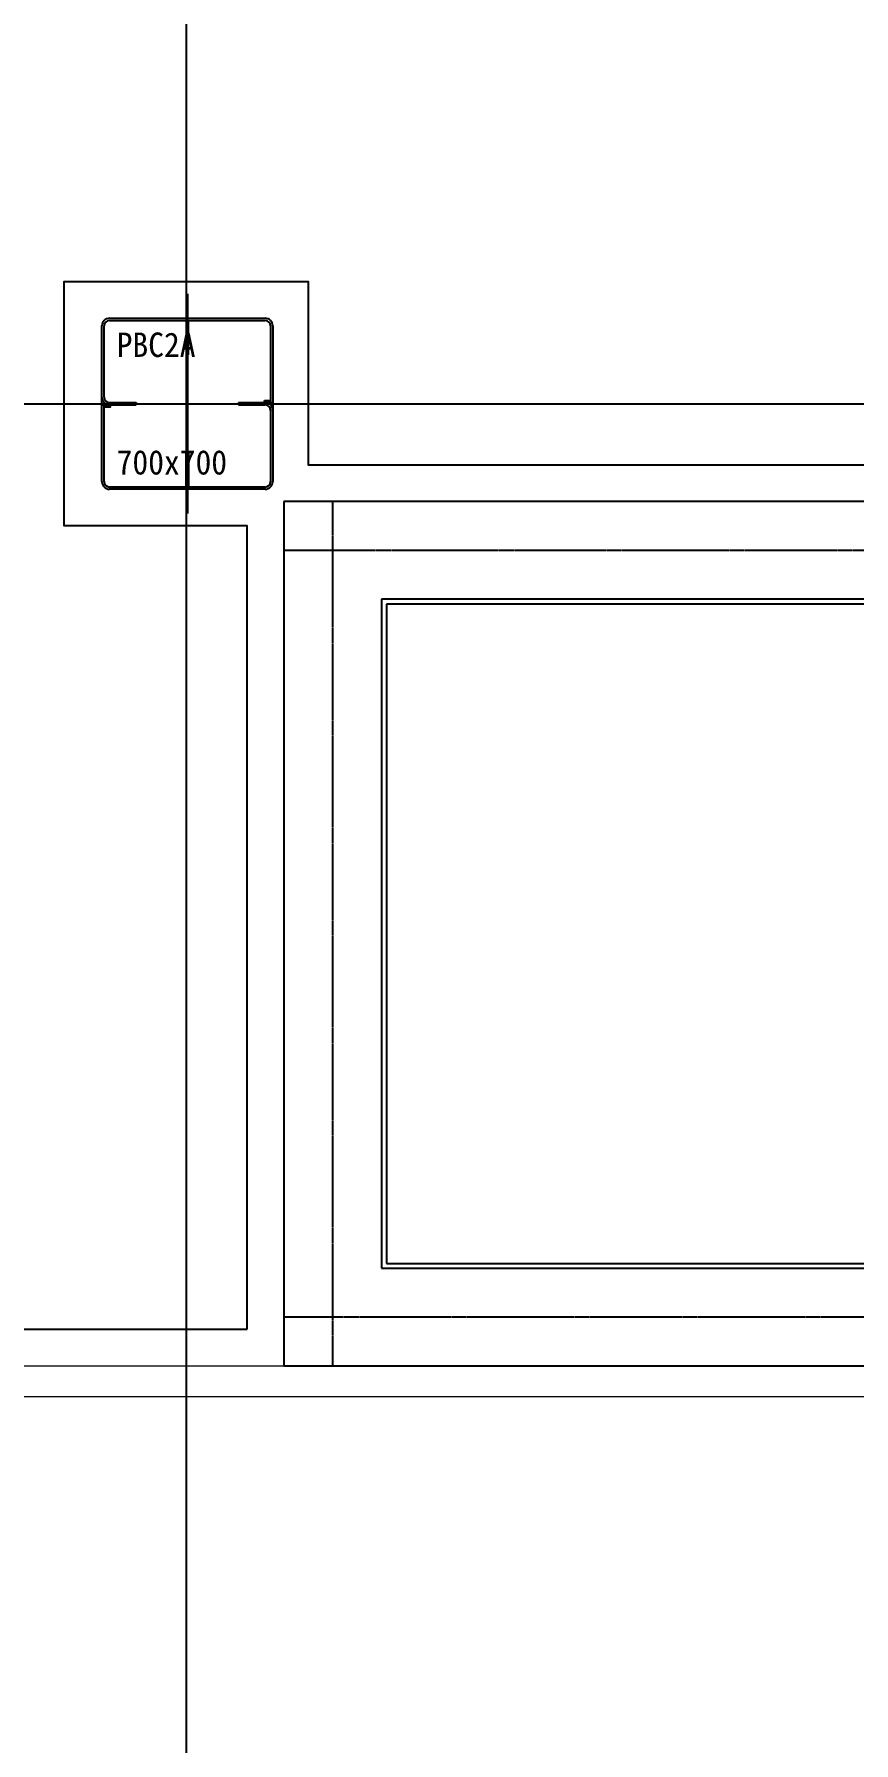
# Model space of a CAD drawing. Extents: x 152195838 to 160350639, y 364657247 to 370318102.
# Drawn here: x 157658324 to 157661682, y 365054548 to 365061545 of the extents above; entities that cross this region are included whole.
import ezdxf

# ---------------------------------------------------------------- set-up
doc = ezdxf.new("R2010")
doc.units = 0
doc.header["$MEASUREMENT"] = 0
doc.linetypes.add('CEN', pattern=[63, 60, -1, 1, -1])
doc.linetypes.add('DASHED', pattern=[0.75, 0.5, -0.25])
doc.layers.get('0').update_dxf_attribs({"linetype": 'CONTINUOUS'})
doc.layers.get('Defpoints').update_dxf_attribs({"linetype": 'CONTINUOUS'})
for name, color, linetype in [('-S-foundation txt', 3, 'CONTINUOUS'), ('4A.TEC CEN 보조1', 14, 'CEN'), ('4A.TEC 마감선 2', 5, 'CONTINUOUS'), ('4A.TEC 벽체 1', 2, 'CONTINUOUS'), ('4A.TEC 벽체 3', 4, 'CONTINUOUS'), ('4A.TEC 벽체 4', 7, 'CONTINUOUS'), ('P-BOX', 3, 'CONTINUOUS')]:
    doc.layers.add(name, color=color, linetype=linetype)
doc.layers.add('DEFPOINT', color=135, linetype='CONTINUOUS', plot=False)
doc.styles.add('돋움체', font='')
doc.styles.get('돋움체').set_extended_font_data('DotumChe')

# ---------------------------------------------------------------- blocks, each defined once
blk = doc.blocks.new('A$C111325cc')
at = {"layer": 'DEFPOINT'}
for p, q in [((215276.3, 244000), (215276.3, 0)), ((0, 163063.2), (324968.6, 163063.2))]:
    blk.add_line(p, q, dxfattribs=at)
blk = doc.blocks.new('PBC2A(B2F)')
at = {"layer": 'P-BOX'}
h = blk.add_hatch(color=3, dxfattribs=at)
h.dxf.hatch_style = 1
h.paths.add_polyline_path([(100, 477), (100, 445.5), (131.5, 445.5, -0.414214)])
h.paths.add_polyline_path([(800, 454.5), (768.5, 454.5, -0.414214), (800, 423)])
at = {"layer": 'Defpoints', "color": 1, "ltscale": 50}
for p, q in [((450, 900), (450, 0)), ((0, 450), (900, 450))]:
    blk.add_line(p, q, dxfattribs=at)
at = {"layer": 'P-BOX', "color": 3, "ltscale": 50}
for p, q in [((445.5, 791), (445.5, 651)), ((454.5, 651), (454.5, 791)), ((445.5, 651), (454.5, 651)), ((100, 445.5), (240, 445.5)), ((131.5, 454.5), (240, 454.5)), ((240, 454.5), (240, 445.5)), ((660, 454.5), (800, 454.5)), ((660, 454.5), (660, 445.5)), ((660, 445.5), (768.5, 445.5)), ((445.5, 109), (445.5, 249)), ((445.5, 249), (454.5, 249)), ((454.5, 249), (454.5, 109))]:
    blk.add_line(p, q, dxfattribs=at)
for points in [[(131.5, 800), (768.5, 800)], [(131.5, 791), (768.5, 791)], [(100, 131.5), (100, 768.5)], [(109, 477), (109, 768.5)], [(791, 768.5), (791, 454.5)], [(800, 768.5), (800, 131.5)], [(109, 131.5), (109, 445.5)], [(109, 445.5), (134, 445.5), (134, 436.5), (109, 436.5), (109, 445.5)], [(766, 463.5), (791, 463.5), (791, 454.5), (766, 454.5), (766, 463.5)], [(791, 423), (791, 131.5)], [(768.5, 109), (131.5, 109)], [(768.5, 100), (131.5, 100)]]:
    blk.add_lwpolyline(points, dxfattribs=at)
for centre, radius, start, end in [((131.5, 768.5), 31.5, 90, 180), ((131.5, 768.5), 22.5, 90, 180), ((768.5, 768.5), 31.5, 0, 90), ((768.5, 768.5), 22.5, 0, 90), ((131.5, 477), 31.5, 180, 270), ((131.5, 477), 22.5, 180, 270), ((768.5, 423), 31.5, 0, 90), ((768.5, 423), 22.5, 0, 90), ((131.5, 131.5), 31.5, 180, 270), ((131.5, 131.5), 22.5, 180, 270), ((768.5, 131.5), 31.5, 270, 0), ((768.5, 131.5), 22.5, 270, 0)]:
    blk.add_arc(centre, radius, start, end, dxfattribs=at)
at = {"layer": 'DEFPOINT', "style": '돋움체'}
for s, p in [('PBC2A', (160.3, 641.7)), ('700x700', (160.3, 160.3))]:
    blk.add_text(s, height=100, dxfattribs=at).set_placement(p)
blk = doc.blocks.new('B2FCOL')
at = {"layer": '-S-foundation txt', "linetype": 'DASHED'}
blk.add_blockref('PBC2A(B2F)', (79054.5, 77050), dxfattribs=at)

msp = doc.modelspace()

# ---------------------------------------------------------------- linework, layer by layer
at = {"layer": '4A.TEC CEN 보조1'}
for p, q in [((157659547.0046, 365056091.8958), (157659547.0046, 365059631.8958)), ((157659347.0046, 365059431.8958), (157665387.0046, 365059431.8958)), ((157665387.0046, 365056291.8958), (157659347.0046, 365056291.8958))]:
    msp.add_line(p, q, dxfattribs=at)
at = {"layer": '4A.TEC 마감선 2'}
for p, q in [((157664967.0046, 365059211.8958), (157659767.0046, 365059211.8958)), ((157659767.0046, 365059211.8958), (157659767.0046, 365056511.8958)), ((157659767.0046, 365056511.8958), (157663887.0046, 365056511.8958))]:
    msp.add_line(p, q, dxfattribs=at)
at = {"layer": '4A.TEC 벽체 1'}
for p, q in [((157665387.0046, 365059631.8958), (157659347.0046, 365059631.8958)), ((157659347.0046, 365059631.8958), (157659347.0046, 365056091.8958)), ((157664987.0046, 365059231.8958), (157659747.0046, 365059231.8958)), ((157659747.0046, 365059231.8958), (157659747.0046, 365056491.8958)), ((157659747.0046, 365056491.8958), (157663887.0046, 365056491.8958)), ((157659347.0046, 365056091.8958), (157663887.0046, 365056091.8958))]:
    msp.add_line(p, q, dxfattribs=at)
at = {"layer": '4A.TEC 벽체 3', "flags": 128}
for points in [[(157659197.0046, 365056241.8958), (157659197.0046, 365059531.8958), (157658447.0046, 365059531.8958), (157658447.0046, 365060531.8958), (157659447.0046, 365060531.8958), (157659447.0046, 365059781.8958), (157665537.0046, 365059781.8958), (157665537.0046, 365056241.8958), (157669347.0046, 365056241.8958)], [(157625697.0046, 365056241.8958), (157659197.0046, 365056241.8958)]]:
    msp.add_lwpolyline(points, dxfattribs=at)
at = {"layer": '4A.TEC 벽체 4', "color": 251, "lineweight": 0, "ltscale": 15}
for points in [[(157625047.0046, 365056091.8958), (157625047.0046, 365055966.8958), (157663887.0046, 365055966.8958)], [(157625547.0046, 365056091.8958), (157659347.0046, 365056091.8958)]]:
    msp.add_lwpolyline(points, dxfattribs=at)

# ---------------------------------------------------------------- block references
msp.add_blockref('B2FCOL', (157579447.0046, 364982531.8958))
at = {"layer": 'DEFPOINT'}
msp.add_blockref('A$C111325cc', (157443670.7413, 364896968.7328), dxfattribs=at)

doc.saveas('drawing.dxf')
